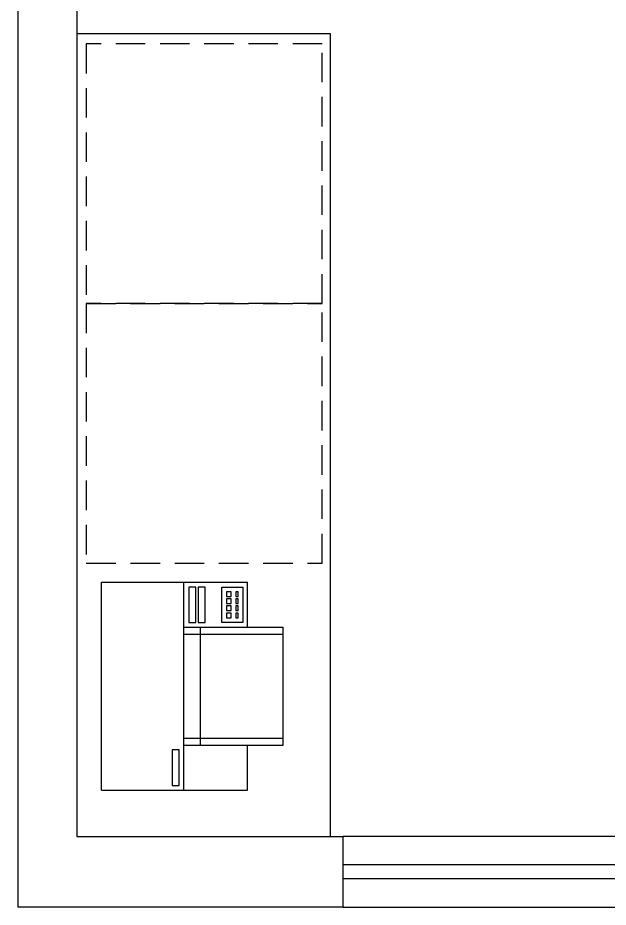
# Model space of a CAD drawing. Extents: x 126968 to 132038, y -1805 to 3860.
# Drawn here: x 131121.3 to 131246.5, y -385 to -196.6 of the extents above; entities that cross this region are included whole.
import ezdxf

# ---------------------------------------------------------------- set-up
doc = ezdxf.new("R2010")
doc.units = 0
doc.header["$MEASUREMENT"] = 0
doc.linetypes.add('HIDDEN', pattern=[0.375, 0.25, -0.125])
doc.layers.get('0').update_dxf_attribs({"linetype": 'CONTINUOUS'})
for name, color, linetype in [('PENA02', 2, 'CONTINUOUS'), ('PENA03', 3, 'CONTINUOUS'), ('PENA06', 6, 'CONTINUOUS')]:
    doc.layers.add(name, color=color, linetype=linetype)
doc.layers.add('PROJEÇÃO', color=1, linetype='HIDDEN', transparency=0.51)

msp = doc.modelspace()

# ---------------------------------------------------------------- linework, layer by layer
at = {"linetype": 'Continuous'}
for p, q in [((131139.038, -360.147, -43.121), (131139.038, -316.147, -43.121)), ((131139.038, -316.147, -43.121), (131170.038, -316.147, -43.121)), ((131156.538, -360.147, -43.121), (131156.538, -316.147, -43.121)), ((131170.038, -325.647, -43.121), (131170.038, -316.147, -43.121)), ((131156.538, -325.647, -43.121), (131177.538, -325.647, -43.121)), ((131177.538, -350.647, -43.121), (131177.538, -325.647, -43.121)), ((131156.538, -350.647, -43.121), (131177.538, -350.647, -43.121)), ((131170.038, -360.147, -43.121), (131170.038, -350.647, -43.121)), ((131139.038, -360.147, -43.121), (131170.038, -360.147, -43.121))]:
    msp.add_line(p, q, dxfattribs=at)
at = {"color": 252, "linetype": 'Continuous'}
for p, q in [((131160.038, -350.647, -43.121), (131160.038, -325.647, -43.121)), ((131156.538, -327.147, -43.121), (131177.538, -327.147, -43.121)), ((131156.538, -349.147, -43.121), (131177.538, -349.147, -43.121))]:
    msp.add_line(p, q, dxfattribs=at)
at = {"color": 252, "linetype": 'Continuous', "elevation": -43.121}
for points in [[(131157.538, -317.147), (131157.538, -324.647), (131159.038, -324.647), (131159.038, -317.147)], [(131159.538, -317.147), (131159.538, -324.647), (131161.038, -324.647), (131161.038, -317.147)], [(131169.038, -317.147), (131169.038, -324.647), (131164.538, -324.647), (131164.538, -317.147)], [(131165.538, -318.147), (131165.538, -319.147), (131166.538, -319.147), (131166.538, -318.147)], [(131167.538, -318.147), (131167.538, -319.147), (131168.038, -319.147), (131168.038, -318.147)], [(131165.538, -319.647), (131165.538, -320.647), (131166.538, -320.647), (131166.538, -319.647)], [(131167.538, -319.647), (131167.538, -320.647), (131168.038, -320.647), (131168.038, -319.647)], [(131165.538, -321.147), (131165.538, -322.147), (131166.538, -322.147), (131166.538, -321.147)], [(131167.538, -321.147), (131167.538, -322.147), (131168.038, -322.147), (131168.038, -321.147)], [(131165.538, -322.647), (131165.538, -323.647), (131166.538, -323.647), (131166.538, -322.647)], [(131167.538, -322.647), (131167.538, -323.647), (131168.038, -323.647), (131168.038, -322.647)], [(131154.038, -351.647), (131154.038, -359.147), (131155.538, -359.147), (131155.538, -351.647)]]:
    msp.add_lwpolyline(points, close=True, dxfattribs=at)
at = {"layer": 'PENA02', "linetype": 'Continuous'}
for p, q in [((131339.809, -369.958, -43.121), (131190.309, -369.958, -43.121)), ((131190.309, -384.958, -43.121), (131339.809, -384.958, -43.121))]:
    msp.add_line(p, q, dxfattribs=at)
at = {"layer": 'PENA02', "linetype": 'Continuous', "elevation": -43.121}
msp.add_lwpolyline([(131187.609, -369.958), (131187.609, -199.958), (131133.809, -199.958), (131133.809, -369.958), (131187.609, -369.958)], dxfattribs=at)
at = {"layer": 'PENA03', "linetype": 'Continuous'}
for p, q in [((131339.809, -375.958, -43.121), (131190.309, -375.958, -43.121)), ((131339.809, -378.958, -43.121), (131190.309, -378.958, -43.121))]:
    msp.add_line(p, q, dxfattribs=at)
at = {"layer": 'PENA06'}
for p, q in [((131121.309, -49.958, -43.121), (131121.309, -384.958, -43.121)), ((131133.809, -64.958, -43.121), (131133.809, -369.958, -43.121)), ((131133.809, -369.958, -43.121), (131190.309, -369.958, -43.121)), ((131190.309, -384.958, -43.121), (131121.309, -384.958, -43.121))]:
    msp.add_line(p, q, dxfattribs=at)
at = {"layer": 'PENA06', "linetype": 'Continuous'}
msp.add_line((131190.309, -384.958, -43.121), (131190.309, -369.958, -43.121), dxfattribs=at)
at = {"layer": 'PROJEÇÃO', "ltscale": 25, "elevation": -43.121}
for points in [[(131135.838, -257.104), (131185.838, -257.104), (131185.838, -202.104), (131135.838, -202.104)], [(131135.838, -312.104), (131185.838, -312.104), (131185.838, -257.104), (131135.838, -257.104)]]:
    msp.add_lwpolyline(points, close=True, dxfattribs=at)

doc.saveas('drawing.dxf')
